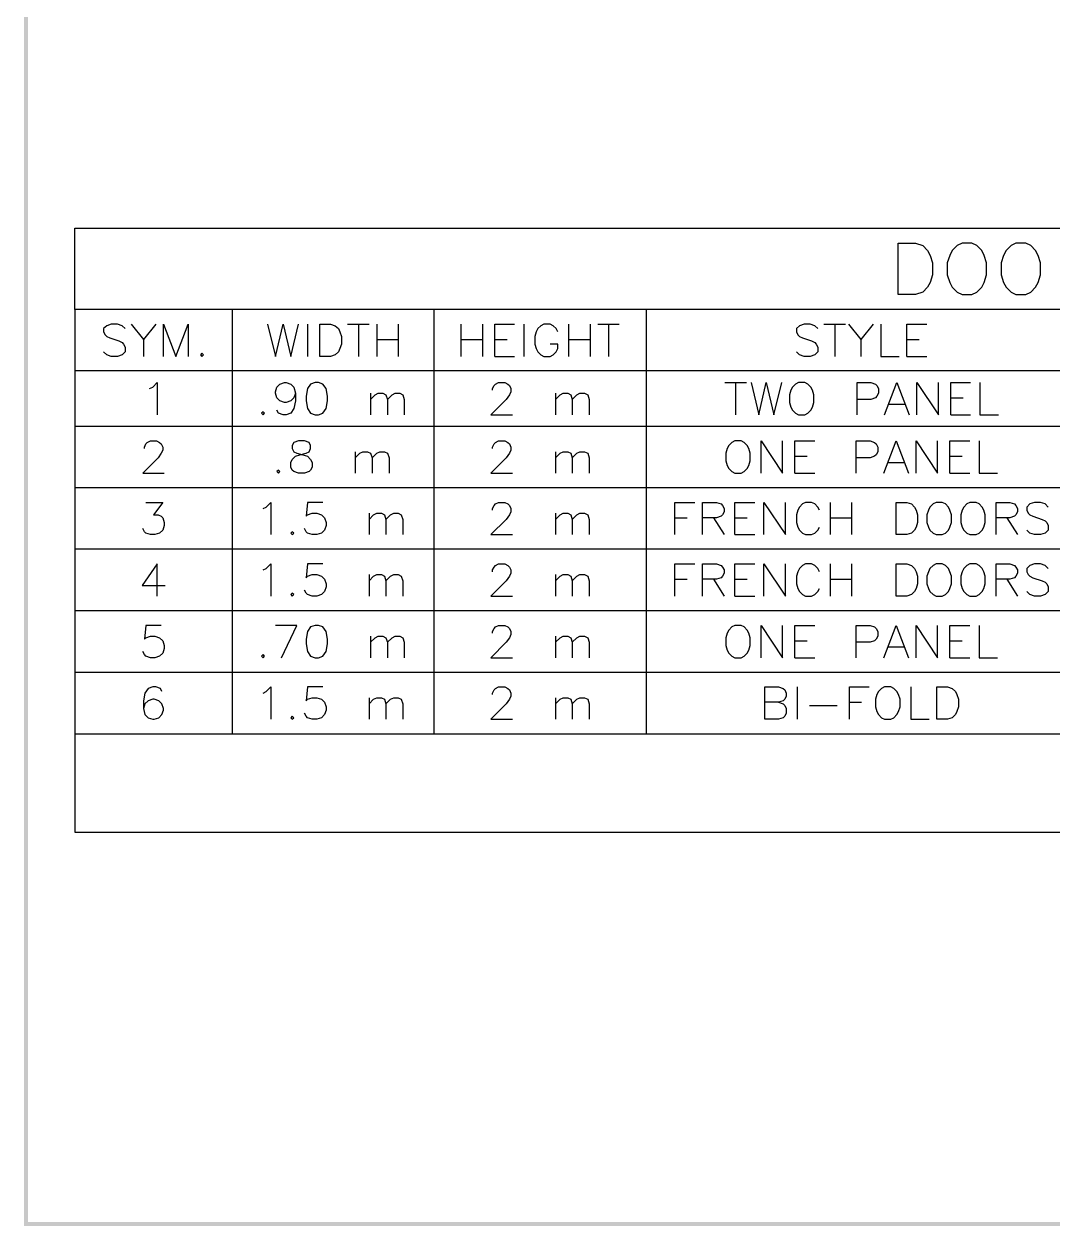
# Paper-space layout 'ISO A1' of a CAD drawing. Extents: x 0 to 817, y 0 to 553.
# Drawn here: x 0 to 159.5, y 0 to 186.3 of the extents above; entities that cross this region are included whole.
import ezdxf
from ezdxf.xclip import XClip

# ---------------------------------------------------------------- set-up
doc = ezdxf.new("R2010")
doc.units = 0
doc.header["$XCLIPFRAME"] = 0
doc.layers.add('Schedules', color=7, linetype='Continuous')
doc.layers.add('Text', color=7, linetype='Continuous')

# ---------------------------------------------------------------- blocks, each defined once
blk = doc.blocks.new('Viewport6')
at = {"linetype": 'Continuous', "lineweight": 25, "true_color": 0x000000}
for points in [[(0.59, 0), (0, 0), (0, 552), (0.59, 552)], [(764.45, 0), (0, 0), (0, 0.59), (764.45, 0.59)]]:
    blk.add_hatch(color=18, dxfattribs=at).paths.add_polyline_path(points)
at = {"layer": 'Schedules', "color": 18, "linetype": 'Continuous', "lineweight": 25, "true_color": 0x000000}
for p, q in [((20.43, 139.75), (18.52, 137.38)), ((43.96, 139.75), (43.96, 134.75)), ((50.14, 139.75), (53.49, 139.75)), ((51.82, 139.75), (51.82, 134.75)), ((54.67, 139.75), (54.67, 134.75)), ((58, 139.75), (58, 134.75)), ((67.73, 139.75), (67.73, 134.75)), ((71.06, 139.75), (71.06, 134.75)), ((77.49, 139.75), (77.49, 134.75)), ((84.39, 139.75), (84.39, 134.75)), ((87.74, 139.75), (87.74, 134.75)), ((88.92, 139.75), (92.25, 139.75)), ((90.6, 139.75), (90.6, 134.75)), ((124, 139.75), (127.34, 139.75)), ((125.67, 139.75), (125.67, 134.75)), ((131.62, 139.75), (129.71, 137.38)), ((54.67, 137.38), (58, 137.38)), ((67.73, 137.38), (71.06, 137.38)), ((72.96, 137.38), (74.87, 137.38)), ((84.39, 137.38), (87.74, 137.38)), ((136.85, 137.38), (138.75, 137.38)), ((72.96, 134.75), (76.05, 134.75)), ((136.85, 134.75), (139.96, 134.75)), ((108.65, 130.71), (111.97, 130.71)), ((110.3, 130.71), (110.3, 125.71)), ((53.72, 129.04), (53.72, 125.71)), ((82.36, 129.04), (82.36, 125.71)), ((134.11, 127.36), (136.51, 127.36)), ((143.64, 128.32), (145.55, 128.32)), ((143.64, 125.71), (146.73, 125.71)), ((51.33, 119.98), (51.33, 116.65)), ((82.36, 119.98), (82.36, 116.65)), ((119.47, 119.28), (121.37, 119.28)), ((143.51, 119.28), (145.42, 119.28)), ((133.99, 118.32), (136.38, 118.32)), ((119.47, 116.65), (122.58, 116.65)), ((143.51, 116.65), (146.62, 116.65)), ((124.95, 112.12), (124.95, 107.13)), ((128.29, 112.12), (128.29, 107.13)), ((53.49, 110.45), (53.49, 107.13)), ((82.36, 110.45), (82.36, 107.13)), ((100.9, 109.73), (102.81, 109.73)), ((106.85, 109.73), (108.52, 107.13)), ((110.2, 109.73), (112.1, 109.73)), ((124.95, 109.73), (128.29, 109.73)), ((152.34, 109.73), (153.99, 107.13)), ((110.2, 107.13), (113.29, 107.13)), ((124.95, 102.6), (124.95, 97.58)), ((128.29, 102.6), (128.29, 97.58)), ((53.49, 100.93), (53.49, 97.58)), ((82.36, 100.93), (82.36, 97.58)), ((100.9, 100.21), (102.81, 100.21)), ((106.85, 100.21), (108.52, 97.58)), ((110.2, 100.21), (112.1, 100.21)), ((124.95, 100.21), (128.29, 100.21)), ((152.34, 100.21), (153.99, 97.58)), ((110.2, 97.58), (113.29, 97.58)), ((53.72, 91.4), (53.72, 88.06)), ((82.36, 91.4), (82.36, 88.06)), ((119.47, 90.68), (121.37, 90.68)), ((133.99, 89.73), (136.38, 89.73)), ((143.51, 90.68), (145.42, 90.68)), ((119.47, 88.06), (122.58, 88.06)), ((143.51, 88.06), (146.62, 88.06)), ((119.83, 83.53), (119.83, 78.53)), ((53.49, 81.85), (53.49, 78.53)), ((82.36, 81.85), (82.36, 78.53)), ((121.73, 80.67), (126.03, 80.67)), ((127.93, 81.16), (129.84, 81.16)), ((7.9, 76.27), (32.26, 76.27)), ((7.9, 76.27), (7.9, 61.03)), ((32.26, 76.27), (63.52, 76.27)), ((63.52, 76.27), (96.46, 76.27)), ((96.46, 76.27), (163.2, 76.27)), ((7.9, 61.03), (32.26, 61.03)), ((32.26, 61.03), (63.52, 61.03)), ((63.52, 61.03), (96.46, 61.03)), ((96.46, 61.03), (163.2, 61.03))]:
    blk.add_line(p, q, dxfattribs=at)
for points in [[(7.9, 142.01), (7.9, 154.61), (32.26, 154.61), (63.52, 154.61), (96.46, 154.61), (163.2, 154.61), (203.75, 154.61), (268.61, 154.61), (296.06, 154.61), (329.47, 154.61), (362.89, 154.61), (362.89, 142.01)], [(135.49, 144.32), (135.49, 152.32), (138.16, 152.32), (139.3, 151.94), (140.06, 151.18), (140.44, 150.41), (140.82, 149.27), (140.82, 147.37), (140.44, 146.22), (140.06, 145.46), (139.3, 144.7), (138.16, 144.32), (135.49, 144.32)], [(145.4, 152.32), (144.63, 151.94), (143.87, 151.18), (143.49, 150.41), (143.11, 149.27), (143.11, 147.37), (143.49, 146.22), (143.87, 145.46), (144.63, 144.7), (145.4, 144.32), (146.92, 144.32), (147.68, 144.7), (148.45, 145.46), (148.83, 146.22), (149.21, 147.37), (149.21, 149.27), (148.83, 150.41), (148.45, 151.18), (147.68, 151.94), (146.92, 152.32), (145.4, 152.32)], [(153.76, 152.32), (153, 151.94), (152.23, 151.18), (151.85, 150.41), (151.47, 149.27), (151.47, 147.37), (151.85, 146.22), (152.23, 145.46), (153, 144.7), (153.76, 144.32), (155.28, 144.32), (156.04, 144.7), (156.81, 145.46), (157.19, 146.22), (157.57, 147.37), (157.57, 149.27), (157.19, 150.41), (156.81, 151.18), (156.04, 151.94), (155.28, 152.32), (153.76, 152.32)], [(32.26, 142.01), (7.9, 142.01), (7.9, 132.49)], [(63.52, 142.01), (32.26, 142.01), (32.26, 132.49)], [(96.46, 142.01), (63.52, 142.01), (63.52, 132.49)], [(163.2, 142.01), (96.46, 142.01), (96.46, 132.49)], [(15.66, 139.05), (15.2, 139.51), (14.48, 139.75), (13.53, 139.75), (12.81, 139.51), (12.34, 139.05), (12.34, 138.56), (12.57, 138.09), (12.81, 137.84), (13.29, 137.61), (14.71, 137.14), (15.2, 136.89), (15.43, 136.66), (15.66, 136.19), (15.66, 135.47), (15.2, 135), (14.48, 134.75), (13.53, 134.75), (12.81, 135), (12.34, 135.47)], [(16.62, 139.75), (18.52, 137.38), (18.52, 134.75)], [(21.61, 134.75), (21.61, 139.75), (23.52, 134.75), (25.42, 139.75), (25.42, 134.75)], [(37.76, 139.75), (38.97, 134.75), (40.15, 139.75), (41.34, 134.75), (42.52, 139.75)], [(45.87, 134.75), (45.87, 139.75), (47.52, 139.75), (48.24, 139.51), (48.73, 139.05), (48.96, 138.56), (49.19, 137.84), (49.19, 136.66), (48.96, 135.96), (48.73, 135.47), (48.24, 135), (47.52, 134.75), (45.87, 134.75)], [(72.96, 134.75), (72.96, 139.75), (76.05, 139.75)], [(82.72, 138.56), (82.49, 139.05), (82.02, 139.51), (81.54, 139.75), (80.58, 139.75), (80.12, 139.51), (79.63, 139.05), (79.4, 138.56), (79.17, 137.84), (79.17, 136.66), (79.4, 135.96), (79.63, 135.47), (80.12, 135), (80.58, 134.75), (81.54, 134.75), (82.02, 135), (82.49, 135.47), (82.72, 135.96), (82.72, 136.66), (81.54, 136.66)], [(123.04, 139.05), (122.58, 139.51), (121.86, 139.75), (120.91, 139.75), (120.19, 139.51), (119.72, 139.05), (119.72, 138.56), (119.95, 138.09), (120.19, 137.84), (120.67, 137.61), (122.09, 137.14), (122.58, 136.89), (122.81, 136.66), (123.04, 136.19), (123.04, 135.47), (122.58, 135), (121.86, 134.75), (120.91, 134.75), (120.19, 135), (119.72, 135.47)], [(127.81, 139.75), (129.71, 137.38), (129.71, 134.75)], [(132.8, 139.75), (132.8, 134.75), (135.66, 134.75)], [(136.85, 134.75), (136.85, 139.75), (139.96, 139.75)], [(27.56, 135.24), (27.33, 135), (27.56, 134.75), (27.81, 135), (27.56, 135.24)], [(32.26, 132.49), (7.9, 132.49), (7.9, 123.91)], [(63.52, 132.49), (32.26, 132.49), (32.26, 123.91)], [(96.46, 132.49), (63.52, 132.49), (63.52, 123.91)], [(163.2, 132.49), (96.46, 132.49), (96.46, 123.91)], [(19.47, 129.76), (19.96, 129.99), (20.66, 130.71), (20.66, 125.71)], [(42.06, 129.04), (41.83, 128.32), (41.34, 127.85), (40.62, 127.62), (40.39, 127.62), (39.67, 127.85), (39.2, 128.32), (38.97, 129.04), (38.97, 129.27), (39.2, 129.99), (39.67, 130.45), (40.39, 130.71), (40.62, 130.71), (41.34, 130.45), (41.83, 129.99), (42.06, 129.04), (42.06, 127.85), (41.83, 126.66), (41.34, 125.94), (40.62, 125.71), (40.15, 125.71), (39.43, 125.94), (39.2, 126.41)], [(45.15, 130.71), (44.43, 130.45), (43.96, 129.76), (43.71, 128.57), (43.71, 127.85), (43.96, 126.66), (44.43, 125.94), (45.15, 125.71), (45.62, 125.71), (46.33, 125.94), (46.82, 126.66), (47.05, 127.85), (47.05, 128.57), (46.82, 129.76), (46.33, 130.45), (45.62, 130.71), (45.15, 130.71)], [(72.6, 129.5), (72.6, 129.76), (72.86, 130.22), (73.09, 130.45), (73.56, 130.71), (74.51, 130.71), (75, 130.45), (75.23, 130.22), (75.46, 129.76), (75.46, 129.27), (75.23, 128.8), (74.76, 128.08), (72.37, 125.71), (75.71, 125.71)], [(112.69, 130.71), (113.88, 125.71), (115.06, 130.71), (116.25, 125.71), (117.46, 130.71)], [(120.06, 130.71), (119.59, 130.45), (119.11, 129.99), (118.87, 129.5), (118.64, 128.8), (118.64, 127.62), (118.87, 126.9), (119.11, 126.41), (119.59, 125.94), (120.06, 125.71), (121.01, 125.71), (121.5, 125.94), (121.96, 126.41), (122.22, 126.9), (122.45, 127.62), (122.45, 128.8), (122.22, 129.5), (121.96, 129.99), (121.5, 130.45), (121.01, 130.71), (120.06, 130.71)], [(129.12, 125.71), (129.12, 130.71), (131.26, 130.71), (131.98, 130.45), (132.21, 130.22), (132.44, 129.76), (132.44, 129.04), (132.21, 128.57), (131.98, 128.32), (131.26, 128.08), (129.12, 128.08)], [(133.4, 125.71), (135.3, 130.71), (137.21, 125.71)], [(138.41, 125.71), (138.41, 130.71), (141.74, 125.71), (141.74, 130.71)], [(143.64, 125.71), (143.64, 130.71), (146.73, 130.71)], [(148.17, 130.71), (148.17, 125.71), (151.03, 125.71)], [(53.72, 128.08), (54.44, 128.8), (54.91, 129.04), (55.63, 129.04), (56.09, 128.8), (56.35, 128.08), (56.35, 125.71)], [(56.35, 128.08), (57.05, 128.8), (57.53, 129.04), (58.25, 129.04), (58.72, 128.8), (58.95, 128.08), (58.95, 125.71)], [(82.36, 128.08), (83.08, 128.8), (83.57, 129.04), (84.27, 129.04), (84.75, 128.8), (84.99, 128.08), (84.99, 125.71)], [(84.99, 128.08), (85.71, 128.8), (86.17, 129.04), (86.89, 129.04), (87.38, 128.8), (87.61, 128.08), (87.61, 125.71)], [(37.06, 126.18), (36.81, 125.94), (37.06, 125.71), (37.3, 125.94), (37.06, 126.18)], [(32.26, 123.91), (7.9, 123.91), (7.9, 114.39)], [(63.52, 123.91), (32.26, 123.91), (32.26, 114.39)], [(96.46, 123.91), (63.52, 123.91), (63.52, 114.39)], [(163.2, 123.91), (96.46, 123.91), (96.46, 114.39)], [(18.65, 120.46), (18.65, 120.7), (18.88, 121.18), (19.11, 121.42), (19.6, 121.65), (20.55, 121.65), (21.02, 121.42), (21.25, 121.18), (21.51, 120.7), (21.51, 120.23), (21.25, 119.74), (20.79, 119.02), (18.39, 116.65), (21.74, 116.65)], [(42.52, 121.65), (41.83, 121.42), (41.57, 120.93), (41.57, 120.46), (41.83, 119.98), (42.29, 119.74), (43.24, 119.51), (43.96, 119.28), (44.43, 118.79), (44.66, 118.32), (44.66, 117.61), (44.43, 117.12), (44.2, 116.89), (43.48, 116.65), (42.52, 116.65), (41.83, 116.89), (41.57, 117.12), (41.34, 117.61), (41.34, 118.32), (41.57, 118.79), (42.06, 119.28), (42.76, 119.51), (43.71, 119.74), (44.2, 119.98), (44.43, 120.46), (44.43, 120.93), (44.2, 121.42), (43.48, 121.65), (42.52, 121.65)], [(72.6, 120.46), (72.6, 120.7), (72.86, 121.18), (73.09, 121.42), (73.56, 121.65), (74.51, 121.65), (75, 121.42), (75.23, 121.18), (75.46, 120.7), (75.46, 120.23), (75.23, 119.74), (74.76, 119.02), (72.37, 116.65), (75.71, 116.65)], [(110.2, 121.65), (109.71, 121.42), (109.24, 120.93), (108.99, 120.46), (108.76, 119.74), (108.76, 118.56), (108.99, 117.84), (109.24, 117.37), (109.71, 116.89), (110.2, 116.65), (111.15, 116.65), (111.61, 116.89), (112.1, 117.37), (112.33, 117.84), (112.57, 118.56), (112.57, 119.74), (112.33, 120.46), (112.1, 120.93), (111.61, 121.42), (111.15, 121.65), (110.2, 121.65)], [(114.24, 116.65), (114.24, 121.65), (117.56, 116.65), (117.56, 121.65)], [(119.47, 116.65), (119.47, 121.65), (122.58, 121.65)], [(128.99, 116.65), (128.99, 121.65), (131.15, 121.65), (131.85, 121.42), (132.1, 121.18), (132.34, 120.7), (132.34, 119.98), (132.1, 119.51), (131.85, 119.28), (131.15, 119.02), (128.99, 119.02)], [(133.29, 116.65), (135.19, 121.65), (137.1, 116.65)], [(138.28, 116.65), (138.28, 121.65), (141.61, 116.65), (141.61, 121.65)], [(143.51, 116.65), (143.51, 121.65), (146.62, 121.65)], [(148.04, 121.65), (148.04, 116.65), (150.9, 116.65)], [(51.33, 119.02), (52.05, 119.74), (52.54, 119.98), (53.24, 119.98), (53.72, 119.74), (53.95, 119.02), (53.95, 116.65)], [(53.95, 119.02), (54.67, 119.74), (55.14, 119.98), (55.86, 119.98), (56.35, 119.74), (56.58, 119.02), (56.58, 116.65)], [(82.36, 119.02), (83.08, 119.74), (83.57, 119.98), (84.27, 119.98), (84.75, 119.74), (84.99, 119.02), (84.99, 116.65)], [(84.99, 119.02), (85.71, 119.74), (86.17, 119.98), (86.89, 119.98), (87.38, 119.74), (87.61, 119.02), (87.61, 116.65)], [(39.43, 117.12), (39.2, 116.89), (39.43, 116.65), (39.67, 116.89), (39.43, 117.12)], [(32.26, 114.39), (7.9, 114.39), (7.9, 104.86)], [(63.52, 114.39), (32.26, 114.39), (32.26, 104.86)], [(96.46, 114.39), (63.52, 114.39), (63.52, 104.86)], [(163.2, 114.39), (96.46, 114.39), (96.46, 104.86)], [(18.88, 112.12), (21.51, 112.12), (20.07, 110.22), (20.79, 110.22), (21.25, 109.98), (21.51, 109.73), (21.74, 109.03), (21.74, 108.55), (21.51, 107.83), (21.02, 107.36), (20.3, 107.13), (19.6, 107.13), (18.88, 107.36), (18.65, 107.59), (18.39, 108.08)], [(37.06, 111.17), (37.53, 111.4), (38.25, 112.12), (38.25, 107.13)], [(46.33, 112.12), (43.96, 112.12), (43.71, 109.98), (43.96, 110.22), (44.66, 110.45), (45.38, 110.45), (46.1, 110.22), (46.57, 109.73), (46.82, 109.03), (46.82, 108.55), (46.57, 107.83), (46.1, 107.36), (45.38, 107.13), (44.66, 107.13), (43.96, 107.36), (43.71, 107.59), (43.48, 108.08)], [(72.6, 110.94), (72.6, 111.17), (72.86, 111.64), (73.09, 111.89), (73.56, 112.12), (74.51, 112.12), (75, 111.89), (75.23, 111.64), (75.46, 111.17), (75.46, 110.68), (75.23, 110.22), (74.76, 109.5), (72.37, 107.13), (75.71, 107.13)], [(100.9, 107.13), (100.9, 112.12), (103.99, 112.12)], [(105.18, 107.13), (105.18, 112.12), (107.34, 112.12), (108.04, 111.89), (108.29, 111.64), (108.52, 111.17), (108.52, 110.68), (108.29, 110.22), (108.04, 109.98), (107.34, 109.73), (105.18, 109.73)], [(110.2, 107.13), (110.2, 112.12), (113.29, 112.12)], [(114.7, 107.13), (114.7, 112.12), (118.05, 107.13), (118.05, 112.12)], [(123.28, 110.94), (123.04, 111.4), (122.58, 111.89), (122.09, 112.12), (121.14, 112.12), (120.67, 111.89), (120.19, 111.4), (119.95, 110.94), (119.72, 110.22), (119.72, 109.03), (119.95, 108.31), (120.19, 107.83), (120.67, 107.36), (121.14, 107.13), (122.09, 107.13), (122.58, 107.36), (123.04, 107.83), (123.28, 108.31)], [(135.19, 107.13), (135.19, 112.12), (136.85, 112.12), (137.57, 111.89), (138.05, 111.4), (138.28, 110.94), (138.52, 110.22), (138.52, 109.03), (138.28, 108.31), (138.05, 107.83), (137.57, 107.36), (136.85, 107.13), (135.19, 107.13)], [(141.38, 112.12), (140.91, 111.89), (140.42, 111.4), (140.19, 110.94), (139.96, 110.22), (139.96, 109.03), (140.19, 108.31), (140.42, 107.83), (140.91, 107.36), (141.38, 107.13), (142.33, 107.13), (142.81, 107.36), (143.28, 107.83), (143.51, 108.31), (143.77, 109.03), (143.77, 110.22), (143.51, 110.94), (143.28, 111.4), (142.81, 111.89), (142.33, 112.12), (141.38, 112.12)], [(146.62, 112.12), (146.14, 111.89), (145.67, 111.4), (145.42, 110.94), (145.19, 110.22), (145.19, 109.03), (145.42, 108.31), (145.67, 107.83), (146.14, 107.36), (146.62, 107.13), (147.58, 107.13), (148.04, 107.36), (148.53, 107.83), (148.76, 108.31), (149, 109.03), (149, 110.22), (148.76, 110.94), (148.53, 111.4), (148.04, 111.89), (147.58, 112.12), (146.62, 112.12)], [(150.67, 107.13), (150.67, 112.12), (152.81, 112.12), (153.53, 111.89), (153.76, 111.64), (153.99, 111.17), (153.99, 110.68), (153.76, 110.22), (153.53, 109.98), (152.81, 109.73), (150.67, 109.73)], [(158.75, 111.4), (158.29, 111.89), (157.57, 112.12), (156.62, 112.12), (155.9, 111.89), (155.43, 111.4), (155.43, 110.94), (155.66, 110.45), (155.9, 110.22), (156.38, 109.98), (157.8, 109.5), (158.29, 109.27), (158.52, 109.03), (158.75, 108.55), (158.75, 107.83), (158.29, 107.36), (157.57, 107.13), (156.62, 107.13), (155.9, 107.36), (155.43, 107.83)], [(53.49, 109.5), (54.19, 110.22), (54.67, 110.45), (55.39, 110.45), (55.86, 110.22), (56.09, 109.5), (56.09, 107.13)], [(56.09, 109.5), (56.81, 110.22), (57.3, 110.45), (58, 110.45), (58.48, 110.22), (58.72, 109.5), (58.72, 107.13)], [(82.36, 109.5), (83.08, 110.22), (83.57, 110.45), (84.27, 110.45), (84.75, 110.22), (84.99, 109.5), (84.99, 107.13)], [(84.99, 109.5), (85.71, 110.22), (86.17, 110.45), (86.89, 110.45), (87.38, 110.22), (87.61, 109.5), (87.61, 107.13)], [(41.57, 107.59), (41.34, 107.36), (41.57, 107.13), (41.83, 107.36), (41.57, 107.59)], [(32.26, 104.86), (7.9, 104.86), (7.9, 95.32)], [(63.52, 104.86), (32.26, 104.86), (32.26, 95.32)], [(96.46, 104.86), (63.52, 104.86), (63.52, 95.32)], [(163.2, 104.86), (96.46, 104.86), (96.46, 95.32)], [(20.66, 97.58), (20.66, 102.6), (18.29, 99.25), (21.87, 99.25)], [(37.06, 101.65), (37.53, 101.88), (38.25, 102.6), (38.25, 97.58)], [(46.33, 102.6), (43.96, 102.6), (43.71, 100.44), (43.96, 100.69), (44.66, 100.93), (45.38, 100.93), (46.1, 100.69), (46.57, 100.21), (46.82, 99.49), (46.82, 99.02), (46.57, 98.3), (46.1, 97.83), (45.38, 97.58), (44.66, 97.58), (43.96, 97.83), (43.71, 98.07), (43.48, 98.53)], [(72.6, 101.39), (72.6, 101.65), (72.86, 102.11), (73.09, 102.34), (73.56, 102.6), (74.51, 102.6), (75, 102.34), (75.23, 102.11), (75.46, 101.65), (75.46, 101.16), (75.23, 100.69), (74.76, 99.97), (72.37, 97.58), (75.71, 97.58)], [(100.9, 97.58), (100.9, 102.6), (103.99, 102.6)], [(105.18, 97.58), (105.18, 102.6), (107.34, 102.6), (108.04, 102.34), (108.29, 102.11), (108.52, 101.65), (108.52, 101.16), (108.29, 100.69), (108.04, 100.44), (107.34, 100.21), (105.18, 100.21)], [(110.2, 97.58), (110.2, 102.6), (113.29, 102.6)], [(114.7, 97.58), (114.7, 102.6), (118.05, 97.58), (118.05, 102.6)], [(123.28, 101.39), (123.04, 101.88), (122.58, 102.34), (122.09, 102.6), (121.14, 102.6), (120.67, 102.34), (120.19, 101.88), (119.95, 101.39), (119.72, 100.69), (119.72, 99.49), (119.95, 98.79), (120.19, 98.3), (120.67, 97.83), (121.14, 97.58), (122.09, 97.58), (122.58, 97.83), (123.04, 98.3), (123.28, 98.79)], [(135.19, 97.58), (135.19, 102.6), (136.85, 102.6), (137.57, 102.34), (138.05, 101.88), (138.28, 101.39), (138.52, 100.69), (138.52, 99.49), (138.28, 98.79), (138.05, 98.3), (137.57, 97.83), (136.85, 97.58), (135.19, 97.58)], [(141.38, 102.6), (140.91, 102.34), (140.42, 101.88), (140.19, 101.39), (139.96, 100.69), (139.96, 99.49), (140.19, 98.79), (140.42, 98.3), (140.91, 97.83), (141.38, 97.58), (142.33, 97.58), (142.81, 97.83), (143.28, 98.3), (143.51, 98.79), (143.77, 99.49), (143.77, 100.69), (143.51, 101.39), (143.28, 101.88), (142.81, 102.34), (142.33, 102.6), (141.38, 102.6)], [(146.62, 102.6), (146.14, 102.34), (145.67, 101.88), (145.42, 101.39), (145.19, 100.69), (145.19, 99.49), (145.42, 98.79), (145.67, 98.3), (146.14, 97.83), (146.62, 97.58), (147.58, 97.58), (148.04, 97.83), (148.53, 98.3), (148.76, 98.79), (149, 99.49), (149, 100.69), (148.76, 101.39), (148.53, 101.88), (148.04, 102.34), (147.58, 102.6), (146.62, 102.6)], [(150.67, 97.58), (150.67, 102.6), (152.81, 102.6), (153.53, 102.34), (153.76, 102.11), (153.99, 101.65), (153.99, 101.16), (153.76, 100.69), (153.53, 100.44), (152.81, 100.21), (150.67, 100.21)], [(158.75, 101.88), (158.29, 102.34), (157.57, 102.6), (156.62, 102.6), (155.9, 102.34), (155.43, 101.88), (155.43, 101.39), (155.66, 100.93), (155.9, 100.69), (156.38, 100.44), (157.8, 99.97), (158.29, 99.74), (158.52, 99.49), (158.75, 99.02), (158.75, 98.3), (158.29, 97.83), (157.57, 97.58), (156.62, 97.58), (155.9, 97.83), (155.43, 98.3)], [(53.49, 99.97), (54.19, 100.69), (54.67, 100.93), (55.39, 100.93), (55.86, 100.69), (56.09, 99.97), (56.09, 97.58)], [(56.09, 99.97), (56.81, 100.69), (57.3, 100.93), (58, 100.93), (58.48, 100.69), (58.72, 99.97), (58.72, 97.58)], [(82.36, 99.97), (83.08, 100.69), (83.57, 100.93), (84.27, 100.93), (84.75, 100.69), (84.99, 99.97), (84.99, 97.58)], [(84.99, 99.97), (85.71, 100.69), (86.17, 100.93), (86.89, 100.93), (87.38, 100.69), (87.61, 99.97), (87.61, 97.58)], [(41.57, 98.07), (41.34, 97.83), (41.57, 97.58), (41.83, 97.83), (41.57, 98.07)], [(32.26, 95.32), (7.9, 95.32), (7.9, 85.79)], [(63.52, 95.32), (32.26, 95.32), (32.26, 85.79)], [(96.46, 95.32), (63.52, 95.32), (63.52, 85.79)], [(163.2, 95.32), (96.46, 95.32), (96.46, 85.79)], [(21.25, 93.05), (18.88, 93.05), (18.65, 90.91), (18.88, 91.15), (19.6, 91.4), (20.3, 91.4), (21.02, 91.15), (21.51, 90.68), (21.74, 89.96), (21.74, 89.5), (21.51, 88.78), (21.02, 88.29), (20.3, 88.06), (19.6, 88.06), (18.88, 88.29), (18.65, 88.54), (18.39, 89.01)], [(39.92, 88.06), (42.29, 93.05), (38.97, 93.05)], [(45.15, 93.05), (44.43, 92.82), (43.96, 92.1), (43.71, 90.91), (43.71, 90.19), (43.96, 89.01), (44.43, 88.29), (45.15, 88.06), (45.62, 88.06), (46.33, 88.29), (46.82, 89.01), (47.05, 90.19), (47.05, 90.91), (46.82, 92.1), (46.33, 92.82), (45.62, 93.05), (45.15, 93.05)], [(53.72, 90.45), (54.44, 91.15), (54.91, 91.4), (55.63, 91.4), (56.09, 91.15), (56.35, 90.45), (56.35, 88.06)], [(56.35, 90.45), (57.05, 91.15), (57.53, 91.4), (58.25, 91.4), (58.72, 91.15), (58.95, 90.45), (58.95, 88.06)], [(72.6, 91.87), (72.6, 92.1), (72.86, 92.59), (73.09, 92.82), (73.56, 93.05), (74.51, 93.05), (75, 92.82), (75.23, 92.59), (75.46, 92.1), (75.46, 91.63), (75.23, 91.15), (74.76, 90.45), (72.37, 88.06), (75.71, 88.06)], [(82.36, 90.45), (83.08, 91.15), (83.57, 91.4), (84.27, 91.4), (84.75, 91.15), (84.99, 90.45), (84.99, 88.06)], [(84.99, 90.45), (85.71, 91.15), (86.17, 91.4), (86.89, 91.4), (87.38, 91.15), (87.61, 90.45), (87.61, 88.06)], [(110.2, 93.05), (109.71, 92.82), (109.24, 92.35), (108.99, 91.87), (108.76, 91.15), (108.76, 89.96), (108.99, 89.24), (109.24, 88.78), (109.71, 88.29), (110.2, 88.06), (111.15, 88.06), (111.61, 88.29), (112.1, 88.78), (112.33, 89.24), (112.57, 89.96), (112.57, 91.15), (112.33, 91.87), (112.1, 92.35), (111.61, 92.82), (111.15, 93.05), (110.2, 93.05)], [(114.24, 88.06), (114.24, 93.05), (117.56, 88.06), (117.56, 93.05)], [(119.47, 88.06), (119.47, 93.05), (122.58, 93.05)], [(128.99, 88.06), (128.99, 93.05), (131.15, 93.05), (131.85, 92.82), (132.1, 92.59), (132.34, 92.1), (132.34, 91.4), (132.1, 90.91), (131.85, 90.68), (131.15, 90.45), (128.99, 90.45)], [(133.29, 88.06), (135.19, 93.05), (137.1, 88.06)], [(138.28, 88.06), (138.28, 93.05), (141.61, 88.06), (141.61, 93.05)], [(143.51, 88.06), (143.51, 93.05), (146.62, 93.05)], [(148.04, 93.05), (148.04, 88.06), (150.9, 88.06)], [(37.06, 88.54), (36.81, 88.29), (37.06, 88.06), (37.3, 88.29), (37.06, 88.54)], [(32.26, 85.79), (7.9, 85.79), (7.9, 76.27)], [(63.52, 85.79), (32.26, 85.79), (32.26, 76.27)], [(96.46, 85.79), (63.52, 85.79), (63.52, 76.27)], [(163.2, 85.79), (96.46, 85.79), (96.46, 76.27)], [(21.38, 82.81), (21.15, 83.29), (20.43, 83.53), (19.96, 83.53), (19.24, 83.29), (18.75, 82.57), (18.52, 81.39), (18.52, 80.2), (18.75, 79.25), (19.24, 78.76), (19.96, 78.53), (20.19, 78.53), (20.91, 78.76), (21.38, 79.25), (21.61, 79.95), (21.61, 80.2), (21.38, 80.9), (20.91, 81.39), (20.19, 81.62), (19.96, 81.62), (19.24, 81.39), (18.75, 80.9), (18.52, 80.2)], [(37.06, 82.57), (37.53, 82.81), (38.25, 83.53), (38.25, 78.53)], [(46.33, 83.53), (43.96, 83.53), (43.71, 81.39), (43.96, 81.62), (44.66, 81.85), (45.38, 81.85), (46.1, 81.62), (46.57, 81.16), (46.82, 80.44), (46.82, 79.95), (46.57, 79.25), (46.1, 78.76), (45.38, 78.53), (44.66, 78.53), (43.96, 78.76), (43.71, 79), (43.48, 79.48)], [(72.6, 82.34), (72.6, 82.57), (72.86, 83.06), (73.09, 83.29), (73.56, 83.53), (74.51, 83.53), (75, 83.29), (75.23, 83.06), (75.46, 82.57), (75.46, 82.11), (75.23, 81.62), (74.76, 80.9), (72.37, 78.53), (75.71, 78.53)], [(116.97, 81.16), (117.69, 80.9), (117.92, 80.67), (118.15, 80.2), (118.15, 79.48), (117.92, 79), (117.69, 78.76), (116.97, 78.53), (114.83, 78.53), (114.83, 83.53), (116.97, 83.53), (117.69, 83.29), (117.92, 83.06), (118.15, 82.57), (118.15, 82.11), (117.92, 81.62), (117.69, 81.39), (116.97, 81.16), (114.83, 81.16)], [(127.93, 78.53), (127.93, 83.53), (131.02, 83.53)], [(133.4, 83.53), (132.93, 83.29), (132.44, 82.81), (132.21, 82.34), (131.98, 81.62), (131.98, 80.44), (132.21, 79.72), (132.44, 79.25), (132.93, 78.76), (133.4, 78.53), (134.35, 78.53), (134.83, 78.76), (135.3, 79.25), (135.55, 79.72), (135.79, 80.44), (135.79, 81.62), (135.55, 82.34), (135.3, 82.81), (134.83, 83.29), (134.35, 83.53), (133.4, 83.53)], [(137.46, 83.53), (137.46, 78.53), (140.32, 78.53)], [(141.5, 78.53), (141.5, 83.53), (143.17, 83.53), (143.87, 83.29), (144.36, 82.81), (144.59, 82.34), (144.83, 81.62), (144.83, 80.44), (144.59, 79.72), (144.36, 79.25), (143.87, 78.76), (143.17, 78.53), (141.5, 78.53)], [(53.49, 80.9), (54.19, 81.62), (54.67, 81.85), (55.39, 81.85), (55.86, 81.62), (56.09, 80.9), (56.09, 78.53)], [(56.09, 80.9), (56.81, 81.62), (57.3, 81.85), (58, 81.85), (58.48, 81.62), (58.72, 80.9), (58.72, 78.53)], [(82.36, 80.9), (83.08, 81.62), (83.57, 81.85), (84.27, 81.85), (84.75, 81.62), (84.99, 80.9), (84.99, 78.53)], [(84.99, 80.9), (85.71, 81.62), (86.17, 81.85), (86.89, 81.85), (87.38, 81.62), (87.61, 80.9), (87.61, 78.53)], [(41.57, 79), (41.34, 78.76), (41.57, 78.53), (41.83, 78.76), (41.57, 79)]]:
    blk.add_lwpolyline(points, dxfattribs=at)

psp = doc.layouts.new('ISO A1')

# ---------------------------------------------------------------- block references
at = {"layer": 'Text', "color": 7, "linetype": 'Continuous', "lineweight": 25}
ref = psp.add_blockref('Viewport6', (0, 0), dxfattribs=at)
XClip(ref).set_block_clipping_path([(0, 0), (829.4124879777, 558.4124870243)])

doc.saveas('drawing.dxf')
